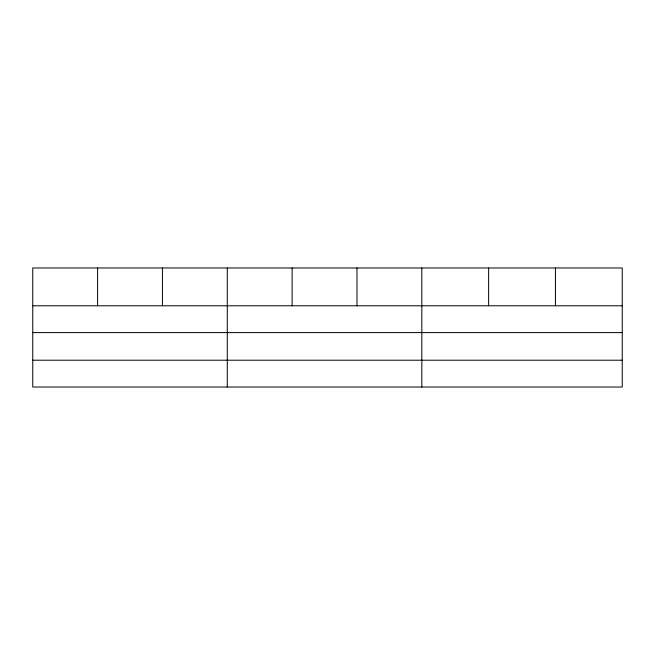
<?xml version="1.0" encoding="UTF-8"?>
<svg xmlns="http://www.w3.org/2000/svg" width="655" height="655" viewBox="0 0 655 655"><rect width="100%" height="100%" fill="white"/><g stroke="black" fill="none" stroke-linecap="round" stroke-linejoin="round"><path stroke-width="0.98" d="M622.25 332.593L622.25 267.977L32.75 267.977L32.75 387.023L622.25 387.023L622.25 332.593L32.75 332.593M32.75 305.779L622.25 305.779M32.75 360.209L622.25 360.209M555.44 267.977L555.44 305.779M488.63 267.977L488.63 305.779M421.82 267.977L421.82 387.023M356.975 267.977L356.975 305.779M292.13 267.977L292.13 305.779M227.285 267.977L227.285 387.023M162.44 267.977L162.44 305.779M97.595 267.977L97.595 305.779"/></g></svg>
